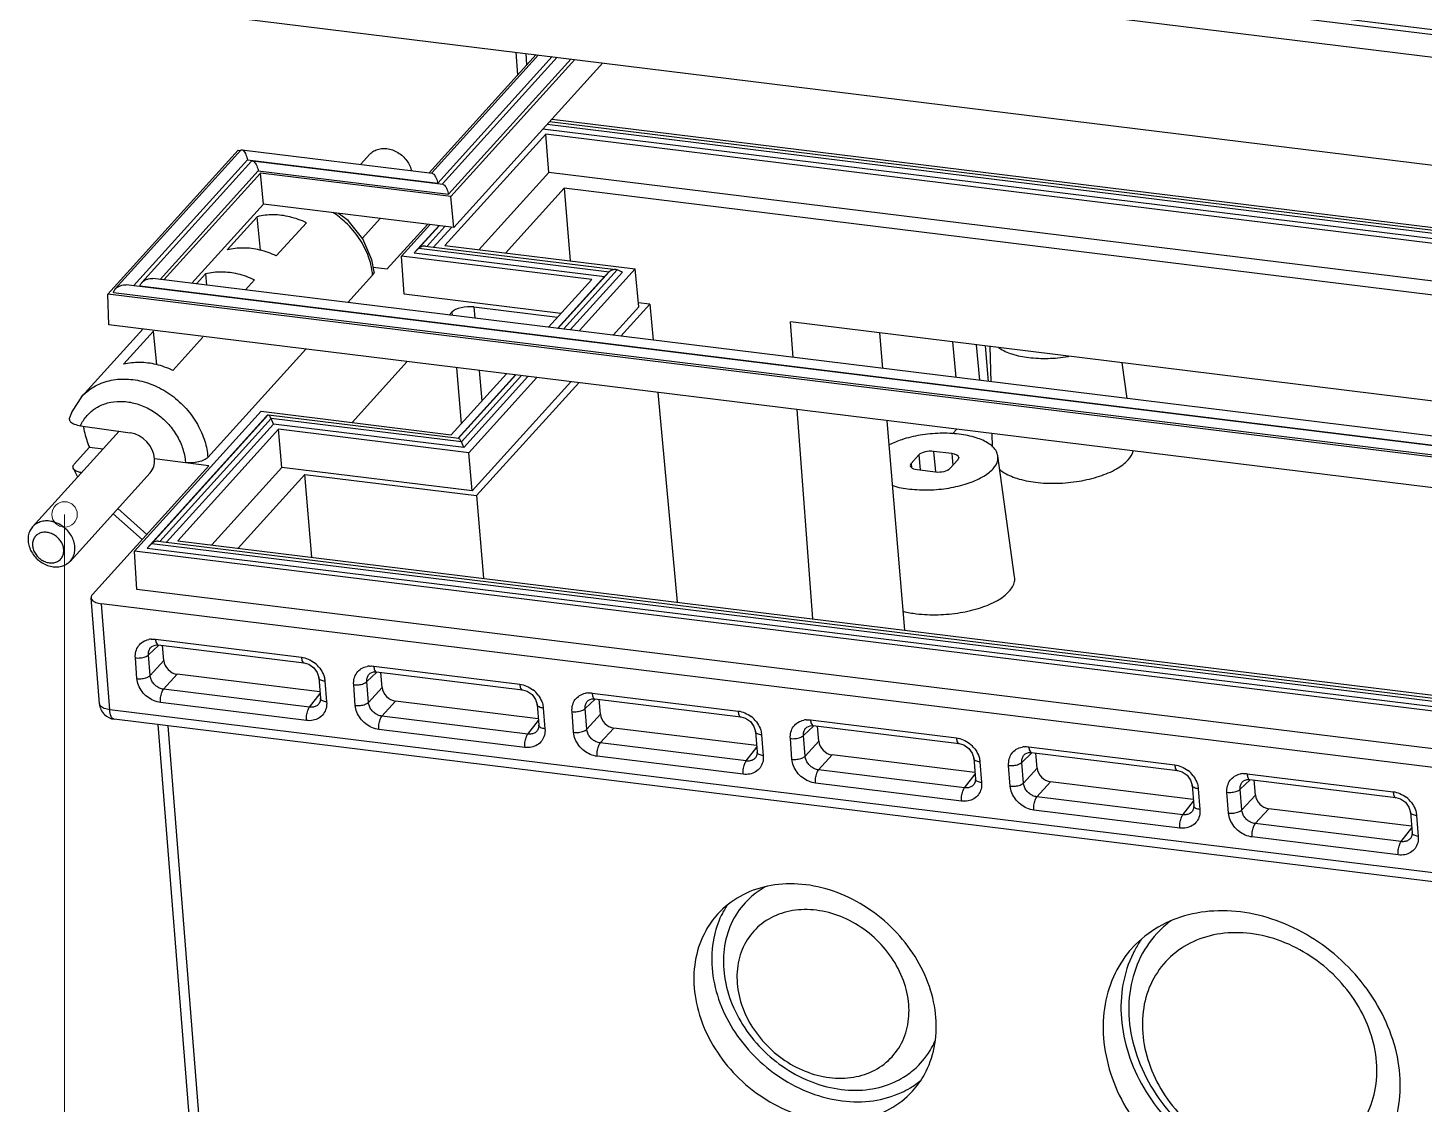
# Model space of a CAD drawing. Header units: millimetres. Extents: x -1995 to -555, y 489 to 1011.
# Drawn here: x -1099.6 to -1017.3, y 571.1 to 634.5 of the extents above; entities that cross this region are included whole.
import ezdxf

# ---------------------------------------------------------------- set-up
doc = ezdxf.new("R2010")
doc.units = ezdxf.units.MM
doc.layers.add('02___PRT_ALL_AXES', color=7, linetype='Continuous')
doc.layers.add('from', color=7, linetype='Continuous', lineweight=13)
doc.styles.add('ROMAND', font='romand.shx', dxfattribs={"width": 0.75, "bigfont": 'gbcbig.shx'})
doc.dimstyles.new('YanXiu', dxfattribs={"dimtxt": 2.5, "dimasz": 2.2, "dimexe": 1, "dimexo": 0, "dimgap": 0.66, "dimtad": 0, "dimzin": 1, "dimdsep": 46, "dimtxsty": 'ROMAND', "dimblk": 'CLOSEDBLANK', "dimcen": 0, "dimclrd": 3, "dimclre": 3, "dimclrt": 7, "dimazin": 0, "dimtfac": 1, "dimtofl": 0, "dimtmove": 0, "dimatfit": 3, "dimldrblk": 'CLOSEDBLANK', "dimfxl": 1, "dimlwd": 5, "dimlwe": 5, "dimarcsym": 0})

# ---------------------------------------------------------------- blocks, each defined once
blk = doc.blocks.new('_ClosedBlank')
at = {"color": 0, "linetype": 'ByBlock', "lineweight": -2}
for p, q in [((-1, 0.167), (0, 0)), ((-1, 0.167), (-1, -0.167)), ((0, 0), (-1, -0.167))]:
    blk.add_line(p, q, dxfattribs=at)

msp = doc.modelspace()

# ---------------------------------------------------------------- linework, layer by layer
at = {"color": 7, "linetype": 'Continuous'}
for p, q in [((-1097.929, 644.097), (-890.834, 618.598)), ((-893.887, 619.245), (-1094.434, 643.938)), ((-1098.249, 642.803), (-891.154, 617.304)), ((-1098.071, 636.424), (-890.525, 610.869)), ((-1070.712, 631.728), (-1070.808, 633.068)), ((-1075.931, 625.962), (-1069.631, 632.923)), ((-1075.773, 625.959), (-1069.486, 632.905)), ((-1075.423, 625.351), (-1068.676, 632.805)), ((-1075.139, 625.307), (-1068.384, 632.769)), ((-1074.788, 624.7), (-1067.574, 632.669)), ((-1067.348, 632.642), (-1074.658, 624.566)), ((-1065.697, 632.438), (-1074.479, 622.737)), ((-1070.172, 632.324), (-1070.22, 632.995)), ((-891.853, 607.184), (-1068.832, 628.975)), ((-1068.692, 629.129), (-891.713, 607.338)), ((-1069.064, 628.24), (-1074.999, 621.683)), ((-892.251, 606.743), (-1069.23, 628.535)), ((-892.475, 606.496), (-1069.064, 628.24)), ((-1068.875, 625.989), (-1069.064, 628.24)), ((-891.999, 607.022), (-1068.978, 628.813)), ((-1094.41, 619.128), (-1087.014, 627.298)), ((-1086.956, 627.32), (-1075.752, 625.94)), ((-1094.842, 618.829), (-1087.177, 627.296)), ((-1093.345, 619.31), (-1086.627, 626.731)), ((-1092.841, 619.509), (-1086.379, 626.646)), ((-1087.177, 627.296), (-1087.014, 627.276)), ((-1086.627, 626.731), (-1075.423, 625.351)), ((-1086.321, 626.668), (-1075.118, 625.289)), ((-1091.775, 619.691), (-1085.992, 626.079)), ((-1085.862, 625.946), (-1091.549, 619.663)), ((-1085.992, 626.079), (-1074.788, 624.7)), ((-1074.658, 624.566), (-1085.862, 625.946)), ((-1085.683, 624.116), (-1085.862, 625.946)), ((-1068.875, 625.989), (-1072.996, 621.436)), ((-894.289, 604.492), (-1068.875, 625.989)), ((-1067.975, 625.065), (-1071.434, 621.244)), ((-894.951, 603.761), (-1067.975, 625.065)), ((-1067.975, 625.065), (-1067.615, 620.774)), ((-1085.683, 624.116), (-1089.898, 619.46)), ((-1074.479, 622.737), (-1085.683, 624.116)), ((-1074.479, 622.737), (-1074.658, 624.566)), ((-1086.05, 623.383), (-1087.819, 621.429)), ((-1085.858, 621.402), (-1086.05, 623.383)), ((-1083.159, 623.027), (-1084.928, 621.073)), ((-1078.4, 620.315), (-1076.034, 622.928)), ((-1077.558, 621.063), (-1075.886, 622.91)), ((-1075.358, 622.845), (-1076.806, 621.245)), ((-1075.33, 622.841), (-1076.526, 621.52)), ((-1075.005, 622.801), (-1076.063, 621.632)), ((-1074.617, 622.754), (-1075.666, 621.594)), ((-1076.144, 621.653), (-1064.941, 620.273)), ((-1074.999, 621.683), (-1063.795, 620.304)), ((-1066.354, 619.683), (-1077.558, 621.063)), ((-1077.408, 618.817), (-1077.558, 621.063)), ((-1076.526, 621.52), (-1076.806, 621.245)), ((-1076.806, 621.245), (-1065.602, 619.866)), ((-1076.526, 621.52), (-1065.322, 620.141)), ((-1089.1, 620.014), (-1089.632, 619.427)), ((-1089.1, 620.014), (-1089.036, 619.353)), ((-1079.254, 619.936), (-1080.709, 618.328)), ((-1079.225, 620.413), (-1078.4, 620.315)), ((-1065.322, 620.141), (-1068.341, 616.805)), ((-1064.86, 620.253), (-1068.017, 616.765)), ((-1064.547, 620.121), (-1067.628, 616.717)), ((-1063.795, 620.304), (-1067.069, 616.687)), ((-1065.322, 620.141), (-1065.602, 619.866)), ((-1064.86, 620.253), (-1064.939, 620.273)), ((-1064.547, 620.121), (-1064.86, 620.253)), ((-1063.589, 618.071), (-1063.795, 620.304)), ((-900.902, 595.615), (-1093.777, 619.363)), ((-901.207, 595.678), (-1092.951, 619.287)), ((-901.537, 596.267), (-1092.208, 619.744)), ((-1086.209, 619.658), (-1086.741, 619.071)), ((-1068.897, 616.874), (-1066.354, 619.683)), ((-1065.602, 619.866), (-1068.37, 616.809)), ((-900.443, 594.892), (-1094.842, 618.829)), ((-1094.791, 617.015), (-1094.842, 618.829)), ((-900.573, 595.026), (-1094.52, 618.907)), ((-1068.168, 617.679), (-1077.408, 618.817)), ((-1062.935, 618.23), (-1063.612, 618.313)), ((-1074.595, 617.753), (-1074.74, 617.593)), ((-1074.595, 617.753), (-1074.58, 617.573)), ((-1073.287, 618.07), (-1068.363, 617.464)), ((-1073.287, 618.07), (-1073.231, 617.407)), ((-1063.589, 618.071), (-1065.097, 616.406)), ((-1064.638, 616.349), (-1062.935, 618.23)), ((-1062.935, 618.23), (-1062.74, 616.116)), ((-1092.784, 616.768), (-1096.397, 612.778)), ((-900.263, 593.063), (-1094.791, 617.015)), ((-1092.15, 616.645), (-1093.919, 614.691)), ((-1091.958, 614.663), (-1092.15, 616.645)), ((-900.032, 598.148), (-1054.645, 617.185)), ((-1054.488, 615.099), (-1054.645, 617.185)), ((-1089.259, 616.289), (-1091.028, 614.335)), ((-1049.206, 614.449), (-1049.38, 616.537)), ((-1044.9, 613.919), (-1045.084, 616.008)), ((-1043.706, 615.838), (-1043.522, 613.749)), ((-1083.191, 615.587), (-1088.961, 609.213)), ((-1043.188, 615.774), (-1043.004, 613.685)), ((-1042.842, 613.665), (-1042.885, 615.737)), ((-1077.221, 614.852), (-1080.468, 611.266)), ((-1074.321, 614.495), (-1074.043, 611.189)), ((-1072.973, 614.329), (-1072.822, 612.538)), ((-1034.822, 612.678), (-1035.113, 614.78)), ((-1074.625, 610.546), (-1071.379, 614.132)), ((-1070.851, 614.067), (-1074.218, 610.348)), ((-1070.823, 614.064), (-1074.218, 610.314)), ((-1070.498, 614.024), (-1074.031, 610.122)), ((-1070.11, 613.976), (-1073.894, 609.796)), ((-1069.582, 613.911), (-1073.59, 609.483)), ((-1067.579, 613.664), (-1073.401, 607.232)), ((-1073.137, 606.961), (-1067.12, 613.608)), ((-1062.456, 613.034), (-1061.315, 600.685)), ((-1093.288, 603.686), (-1085.829, 611.926)), ((-1085.421, 611.693), (-1092.256, 604.143)), ((-1085.829, 611.926), (-1074.625, 610.546)), ((-1085.421, 611.693), (-1085.525, 611.614)), ((-1085.394, 611.7), (-1085.421, 611.693)), ((-1074.188, 610.321), (-1085.392, 611.7)), ((-1053.33, 599.701), (-1054.257, 612.024)), ((-1096.455, 611.078), (-1093.543, 610.656)), ((-1085.525, 611.614), (-1092.536, 603.868)), ((-1085.234, 611.501), (-1091.794, 604.255)), ((-1085.098, 611.175), (-1091.397, 604.217)), ((-1084.794, 610.863), (-1090.73, 604.306)), ((-1074.031, 610.122), (-1085.234, 611.501)), ((-1085.098, 611.175), (-1085.234, 611.501)), ((-1073.894, 609.796), (-1085.098, 611.175)), ((-1073.59, 609.483), (-1084.794, 610.863)), ((-1084.605, 608.612), (-1084.794, 610.863)), ((-1047.919, 599.035), (-1048.949, 611.371)), ((-1045.108, 610.593), (-1044.86, 610.867)), ((-1073.894, 609.796), (-1074.031, 610.122)), ((-1042.761, 609.811), (-1042.778, 610.611)), ((-1095.934, 609.804), (-1096.83, 608.814)), ((-1095.934, 609.804), (-1095.12, 609.717)), ((-1073.401, 607.232), (-1073.59, 609.483)), ((-1047.088, 609.355), (-1047.544, 608.852)), ((-1047.088, 609.355), (-1047.014, 608.469)), ((-1045.144, 609.434), (-1046.219, 609.566)), ((-1046.219, 609.566), (-1046.118, 608.358)), ((-1045.144, 609.434), (-1045.097, 608.736)), ((-1041.449, 602.173), (-1042.434, 609.301)), ((-1095.757, 601.141), (-1088.896, 608.72)), ((-1088.896, 608.72), (-1092.098, 609.129)), ((-1084.605, 608.612), (-1088.726, 604.06)), ((-1073.401, 607.232), (-1084.605, 608.612)), ((-1047.544, 608.852), (-1047.522, 608.612)), ((-1047.193, 608.491), (-1046.117, 608.358)), ((-1045.248, 608.569), (-1044.792, 609.073)), ((-1044.74, 609.198), (-1044.792, 609.073)), ((-1083.239, 608.205), (-1087.165, 603.867)), ((-1083.239, 608.205), (-1073.137, 606.961)), ((-1082.829, 603.334), (-1083.239, 608.205)), ((-1073.137, 606.961), (-1072.728, 602.09)), ((-1092.554, 604.679), (-1094.259, 606.198)), ((-1092.833, 604.371), (-1094.538, 605.89)), ((-1090.73, 604.306), (-900.41, 580.872)), ((-899.375, 579.81), (-1093.288, 603.686)), ((-1093.139, 601.44), (-1093.288, 603.686)), ((-1092.256, 604.143), (-1092.536, 603.868)), ((-1092.536, 603.868), (-899.679, 580.122)), ((-1092.256, 604.143), (-899.815, 580.448)), ((-1091.875, 604.276), (-899.972, 580.647)), ((-899.186, 577.559), (-1093.139, 601.44)), ((-1095.34, 594.703), (-1095.836, 600.949)), ((-887.684, 575.043), (-1095.228, 600.598)), ((-1094.733, 594.352), (-1095.228, 600.598)), ((-1092.452, 597.589), (-1091.86, 598.14)), ((-1092.285, 598.061), (-1092.283, 598.064)), ((-1092.043, 598.502), (-1083.447, 597.444)), ((-1091.883, 598.165), (-1083.287, 597.106)), ((-1091.551, 597.249), (-1091.621, 598.133)), ((-1093.132, 596.189), (-1093.229, 597.407)), ((-1092.356, 596.37), (-1092.452, 597.589)), ((-1092.356, 596.37), (-1091.551, 597.249)), ((-1083.287, 597.106), (-1083.287, 597.106)), ((-1079.186, 596.919), (-1070.59, 595.861)), ((-1091.565, 595.563), (-1090.76, 596.442)), ((-1082.361, 595.408), (-1090.76, 596.442)), ((-1082.427, 596.243), (-1082.331, 595.024)), ((-1079.596, 596.006), (-1079.003, 596.557)), ((-1079.429, 596.478), (-1079.426, 596.48)), ((-1079.026, 596.582), (-1070.43, 595.523)), ((-1078.694, 595.666), (-1078.764, 596.55)), ((-1082.969, 594.505), (-1091.565, 595.563)), ((-1082.969, 594.505), (-1082.353, 595.312)), ((-1082.063, 596.032), (-1081.966, 594.814)), ((-1080.275, 594.606), (-1080.372, 595.824)), ((-1079.499, 594.787), (-1079.596, 596.006)), ((-1079.499, 594.787), (-1078.694, 595.666)), ((-1070.43, 595.523), (-1070.43, 595.523)), ((-1066.33, 595.336), (-1057.733, 594.278)), ((-1083.152, 593.719), (-1091.748, 594.777)), ((-1082.407, 594.715), (-1082.409, 594.712)), ((-1078.708, 593.98), (-1077.903, 594.859)), ((-1069.504, 593.825), (-1077.903, 594.859)), ((-1069.57, 594.66), (-1069.474, 593.441)), ((-1069.206, 594.449), (-1069.109, 593.231)), ((-1066.739, 594.422), (-1066.147, 594.974)), ((-1066.642, 593.204), (-1066.739, 594.422)), ((-1066.572, 594.895), (-1066.569, 594.897)), ((-1066.169, 594.999), (-1057.573, 593.94)), ((-1065.838, 594.083), (-1065.908, 594.966)), ((-887.188, 568.797), (-1094.733, 594.352)), ((-1094.48, 593.791), (-1094.482, 593.791)), ((-886.909, 568.233), (-1094.48, 593.791)), ((-1070.112, 592.922), (-1078.708, 593.98)), ((-1070.112, 592.922), (-1069.497, 593.729)), ((-1067.418, 593.023), (-1067.515, 594.241)), ((-1066.642, 593.204), (-1065.838, 594.083)), ((-1057.573, 593.94), (-1057.573, 593.94)), ((-1053.473, 593.753), (-1044.877, 592.695)), ((-1091.911, 593.475), (-1090.009, 569.499)), ((-1091.325, 593.403), (-1089.401, 569.147)), ((-1070.295, 592.136), (-1078.891, 593.194)), ((-1069.55, 593.132), (-1069.553, 593.129)), ((-1065.851, 592.397), (-1065.047, 593.276)), ((-1056.647, 592.242), (-1065.047, 593.276)), ((-1056.714, 593.077), (-1056.617, 591.858)), ((-1056.349, 592.866), (-1056.253, 591.648)), ((-1053.882, 592.839), (-1053.29, 593.391)), ((-1053.786, 591.621), (-1053.882, 592.839)), ((-1053.715, 593.312), (-1053.713, 593.314)), ((-1053.313, 593.416), (-1044.716, 592.357)), ((-1052.981, 592.5), (-1053.051, 593.383)), ((-1057.255, 591.339), (-1065.851, 592.397)), ((-1057.255, 591.339), (-1056.64, 592.146)), ((-1054.562, 591.44), (-1054.658, 592.658)), ((-1053.786, 591.621), (-1052.981, 592.5)), ((-1044.717, 592.357), (-1044.716, 592.357)), ((-1040.616, 592.17), (-1032.02, 591.112)), ((-1057.438, 590.553), (-1066.034, 591.611)), ((-1056.694, 591.549), (-1056.696, 591.546)), ((-1052.995, 590.814), (-1052.19, 591.693)), ((-1043.791, 590.659), (-1052.19, 591.693)), ((-1043.857, 591.494), (-1043.76, 590.275)), ((-1043.492, 591.283), (-1043.396, 590.065)), ((-1041.025, 591.256), (-1040.433, 591.808)), ((-1040.929, 590.038), (-1041.025, 591.256)), ((-1040.858, 591.729), (-1040.856, 591.731)), ((-1040.456, 591.833), (-1031.86, 590.774)), ((-1040.124, 590.916), (-1040.194, 591.8)), ((-1044.399, 589.756), (-1052.995, 590.814)), ((-1044.399, 589.756), (-1043.783, 590.563)), ((-1041.705, 589.856), (-1041.802, 591.075)), ((-1040.929, 590.038), (-1040.124, 590.916)), ((-1031.86, 590.774), (-1031.86, 590.774)), ((-1027.759, 590.587), (-1019.163, 589.529)), ((-1044.581, 588.97), (-1053.177, 590.028)), ((-1043.837, 589.966), (-1043.839, 589.963)), ((-1040.138, 589.231), (-1039.333, 590.11)), ((-1030.934, 589.076), (-1039.333, 590.11)), ((-1031, 589.911), (-1030.904, 588.692)), ((-1030.636, 589.7), (-1030.539, 588.482)), ((-1028.848, 588.273), (-1028.945, 589.492)), ((-1028.169, 589.673), (-1027.576, 590.225)), ((-1028.072, 588.455), (-1028.169, 589.673)), ((-1028.002, 590.146), (-1027.999, 590.148)), ((-1027.599, 590.25), (-1019.003, 589.191)), ((-1027.267, 589.333), (-1027.337, 590.217)), ((-1031.542, 588.173), (-1040.138, 589.231)), ((-1031.542, 588.173), (-1030.926, 588.98)), ((-1028.072, 588.455), (-1027.267, 589.333)), ((-1019.003, 589.191), (-1019.003, 589.191)), ((-1031.725, 587.387), (-1040.321, 588.445)), ((-1030.98, 588.383), (-1030.982, 588.38)), ((-1027.281, 587.648), (-1026.476, 588.527)), ((-1018.077, 587.493), (-1026.476, 588.527)), ((-1018.143, 588.328), (-1018.047, 587.109)), ((-1017.779, 588.117), (-1017.682, 586.899)), ((-1018.685, 586.59), (-1027.281, 587.648)), ((-1018.685, 586.59), (-1018.07, 587.397)), ((-1018.868, 585.804), (-1027.464, 586.862)), ((-1018.123, 586.8), (-1018.126, 586.797))]:
    msp.add_line(p, q, dxfattribs=at)
for points in [[(-1079.175, 620.129), (-1079.302, 620.851), (-1079.83, 622.084), (-1080.703, 623.164), (-1081.268, 623.573)], [(-1096.397, 612.777), (-1096.952, 611.937), (-1097.109, 611.537)], [(-1096.888, 608.569), (-1096.649, 608.109), (-1096.616, 608.065)], [(-1092.285, 598.061), (-1092.261, 598.083), (-1092.062, 598.164), (-1091.883, 598.165)], [(-1083.287, 597.106), (-1083.019, 597.027), (-1082.725, 596.824), (-1082.515, 596.54), (-1082.427, 596.243)], [(-1079.428, 596.478), (-1079.404, 596.5), (-1079.205, 596.58), (-1079.026, 596.582)], [(-1070.43, 595.523), (-1070.162, 595.444), (-1069.868, 595.241), (-1069.658, 594.957), (-1069.57, 594.66)], [(-1082.331, 595.025), (-1082.34, 594.866), (-1082.409, 594.712)], [(-1066.572, 594.895), (-1066.547, 594.917), (-1066.348, 594.997), (-1066.169, 594.999)], [(-1057.573, 593.94), (-1057.305, 593.861), (-1057.012, 593.658), (-1056.801, 593.374), (-1056.714, 593.077)], [(-1069.474, 593.442), (-1069.483, 593.283), (-1069.552, 593.129)], [(-1053.715, 593.312), (-1053.69, 593.333), (-1053.491, 593.414), (-1053.312, 593.416)], [(-1044.717, 592.357), (-1044.449, 592.278), (-1044.155, 592.075), (-1043.944, 591.791), (-1043.857, 591.494)], [(-1056.617, 591.859), (-1056.626, 591.7), (-1056.696, 591.546)], [(-1040.858, 591.729), (-1040.834, 591.75), (-1040.635, 591.831), (-1040.456, 591.833)], [(-1031.86, 590.774), (-1031.592, 590.695), (-1031.298, 590.492), (-1031.088, 590.208), (-1031, 589.911)], [(-1043.76, 590.276), (-1043.77, 590.117), (-1043.839, 589.963)], [(-1028.001, 590.146), (-1027.977, 590.167), (-1027.778, 590.248), (-1027.599, 590.249)], [(-1030.904, 588.693), (-1030.913, 588.534), (-1030.982, 588.38)], [(-1019.003, 589.191), (-1018.735, 589.112), (-1018.441, 588.909), (-1018.231, 588.625), (-1018.143, 588.328)], [(-1018.047, 587.11), (-1018.056, 586.951), (-1018.125, 586.797)]]:
    msp.add_lwpolyline(points, dxfattribs=at)
for centre, radius, start, end in [((-1076.177, 621.136), 0.52, 103.62966, 118.10041), ((-1064.973, 619.757), 0.52, 103.62966, 118.10041), ((-1092.101, 611.589), 4.22, 187.37791, 191.2789), ((-1091.907, 603.759), 0.52, 103.62966, 118.10041), ((-1092.21, 597.352), 1.16, 94.433, 101.16821), ((-1083.73, 595.768), 1.709, 37.12443, 51.83117), ((-1079.354, 595.769), 1.16, 94.433, 101.16821), ((-1070.873, 594.185), 1.709, 37.12443, 51.83117), ((-1066.497, 594.186), 1.16, 94.433, 101.16821), ((-1094.344, 594.782), 1, 184.53099, 224.96679), ((-1094.344, 594.78), 0.998, 224.92418, 262.1655), ((-1058.016, 592.602), 1.709, 37.12443, 51.83117), ((-1053.64, 592.603), 1.16, 94.433, 101.16821), ((-1045.16, 591.019), 1.709, 37.12443, 51.83117), ((-1040.783, 591.02), 1.16, 94.433, 101.16821), ((-1032.303, 589.436), 1.709, 37.12443, 51.83117), ((-1027.927, 589.437), 1.16, 94.433, 101.16821), ((-1019.446, 587.853), 1.709, 37.12443, 51.83117), ((-1053.985, 579.949), 5.264, 151.04787, 154.29343), ((-1054.028, 579.972), 5.215, 146.92834, 151.03912), ((-1028.686, 577.161), 6.453, 145.43178, 151.84098), ((-1028.668, 577.151), 6.473, 151.83691, 153.79384), ((-1050.319, 576.644), 5.303, 300.96228, 309.33475)]:
    msp.add_arc(centre, radius, start, end, dxfattribs=at)
for centre, major_axis, ratio, start_param, end_param in [((-1073.676, 617.64), (0.997, 0.079), 0.439047, 1.135047, 2.705768), ((-1093.471, 609.305), (-1.08, 1.042), 0.818572, -2.403106, -0.849763), ((-1046.478, 609.28), (0.662, 0.053), 0.439047, 1.135047, 2.705768), ((-1045.403, 609.148), (0.662, 0.053), 0.438996, -0.00637, 1.134899), ((-1093.471, 609.305), (1.101, -1.019), 0.811145, 6.291365, 7.004815), ((-1046.934, 608.777), (0.662, 0.053), 0.438996, 2.705771, 4.276492), ((-1045.858, 608.644), (0.662, 0.053), 0.439047, -2.006545, -0.435825), ((-1090.816, 597.159), (0.593, -0.537), 0.815471, -2.428879, -0.859301), ((-1077.959, 595.576), (0.593, -0.537), 0.815471, -2.428879, -0.859301), ((-1065.103, 593.993), (0.593, -0.537), 0.815471, -2.428879, -0.859301), ((-1052.246, 592.41), (0.593, -0.537), 0.815471, -2.428879, -0.859301), ((-1039.389, 590.827), (0.593, -0.537), 0.815471, -2.428879, -0.859301), ((-1026.532, 589.244), (0.593, -0.537), 0.815471, -2.428879, -0.859301)]:
    msp.add_ellipse(centre, major_axis=major_axis, ratio=ratio, start_param=start_param, end_param=end_param, dxfattribs=at)
for points, start_tangent, end_tangent in [([(-1089.934, 655.025), (-1042.525, 651.333), (-994.983, 646.241), (-947.352, 639.752), (-899.672, 631.872)], (0.998011, -0.063034), (0.984222, -0.176935)), ([(-1094.261, 650.5), (-1044.388, 646.663), (-994.369, 641.272), (-944.252, 634.333), (-894.086, 625.853)], (0.998118, -0.061329), (0.983431, -0.181281)), ([(-1087.012, 627.301), (-1086.993, 627.315)], (0.658445, 0.752629), (0.910708, 0.413051)), ([(-1086.993, 627.315), (-1086.959, 627.319)], (0.910708, 0.413051), (0.993226, -0.116198)), ([(-1086.959, 627.319), (-1086.933, 627.313)], (0.993226, -0.116198), (0.933951, -0.357401)), ([(-1086.933, 627.313), (-1086.862, 627.26)], (0.933951, -0.357401), (0.720519, -0.693436)), ([(-1079.423, 627.058), (-1079.413, 627.069), (-1079.181, 627.253), (-1078.899, 627.367), (-1078.583, 627.405), (-1078.251, 627.364), (-1077.922, 627.247), (-1077.616, 627.06), (-1077.35, 626.815), (-1077.141, 626.525), (-1076.999, 626.208), (-1076.967, 626.093)], (0.670925, 0.741526), (0.230045, -0.97318)), ([(-1086.862, 627.26), (-1086.787, 627.163)], (0.720519, -0.693436), (0.530041, -0.847972)), ([(-1086.787, 627.163), (-1086.717, 627.033), (-1086.659, 626.875)], (0.530041, -0.847972), (0.283226, -0.959053)), ([(-1086.659, 626.875), (-1086.627, 626.731)], (0.283226, -0.959053), (0.144304, -0.989533)), ([(-1086.377, 626.649), (-1086.358, 626.663), (-1086.324, 626.668)], (0.658445, 0.752629), (0.993226, -0.116198)), ([(-1086.324, 626.668), (-1086.298, 626.661)], (0.993226, -0.116198), (0.933951, -0.357401)), ([(-1086.298, 626.661), (-1086.227, 626.608)], (0.933951, -0.357401), (0.720519, -0.693436)), ([(-1086.227, 626.608), (-1086.152, 626.511)], (0.720519, -0.693436), (0.530041, -0.847972)), ([(-1086.152, 626.511), (-1086.082, 626.381), (-1086.024, 626.223)], (0.530041, -0.847972), (0.283226, -0.959053)), ([(-1086.024, 626.223), (-1085.992, 626.079)], (0.283226, -0.959053), (0.144304, -0.989533)), ([(-1075.755, 625.94), (-1075.729, 625.933)], (0.993226, -0.116198), (0.933951, -0.357401)), ([(-1075.729, 625.933), (-1075.658, 625.88)], (0.933951, -0.357401), (0.720519, -0.693436)), ([(-1075.658, 625.88), (-1075.583, 625.784)], (0.720519, -0.693436), (0.530041, -0.847972)), ([(-1075.583, 625.784), (-1075.513, 625.653), (-1075.455, 625.495), (-1075.423, 625.351)], (0.530041, -0.847972), (0.144304, -0.989533)), ([(-1075.12, 625.288), (-1075.095, 625.282)], (0.993226, -0.116198), (0.933951, -0.357401)), ([(-1075.095, 625.282), (-1075.023, 625.229)], (0.933951, -0.357401), (0.720519, -0.693436)), ([(-1075.023, 625.229), (-1074.948, 625.132)], (0.720519, -0.693436), (0.530041, -0.847972)), ([(-1074.948, 625.132), (-1074.878, 625.001), (-1074.821, 624.843), (-1074.788, 624.7)], (0.530041, -0.847972), (0.144304, -0.989533)), ([(-1083.159, 623.027), (-1084.132, 623.371), (-1085.114, 623.492), (-1086.05, 623.383)], (-0.903785, 0.427986), (-0.970568, -0.240827)), ([(-1079.361, 620.576), (-1079.493, 621.016), (-1080.041, 622.097), (-1080.849, 623.046), (-1081.602, 623.637)], (-0.239703, 0.970846), (-0.837242, 0.546833)), ([(-1076.422, 621.595), (-1076.526, 621.52)], (-0.881967, -0.471312), (-0.713988, -0.700158)), ([(-1076.143, 621.653), (-1076.175, 621.655), (-1076.3, 621.642)], (-0.992848, 0.119385), (-0.971846, -0.235616)), ([(-1084.928, 621.073), (-1085.9, 621.417), (-1086.883, 621.538), (-1087.819, 621.429)], (-0.903785, 0.427986), (-0.970568, -0.240827)), ([(-1086.209, 619.658), (-1087.182, 620.001), (-1088.164, 620.122), (-1089.1, 620.014)], (-0.903785, 0.427986), (-0.970568, -0.240827)), ([(-1079.254, 619.936), (-1079.361, 620.576)], (-0.085545, 0.996334), (-0.239703, 0.970846)), ([(-1079.176, 620.129), (-1079.175, 620.109), (-1079.254, 619.936)], (0.11281, -0.993617), (-0.671115, -0.741353)), ([(-1065.218, 620.216), (-1065.322, 620.141)], (-0.881967, -0.471312), (-0.713988, -0.700158)), ([(-1064.939, 620.273), (-1064.971, 620.276), (-1065.096, 620.262)], (-0.992848, 0.119385), (-0.971846, -0.235616)), ([(-1094.52, 618.906), (-1094.474, 619.041), (-1094.412, 619.126)], (0.100835, 0.994903), (0.67282, 0.739806)), ([(-1094.412, 619.126), (-1094.359, 619.177), (-1094.205, 619.28), (-1094.026, 619.346)], (0.67282, 0.739806), (0.969304, 0.245867)), ([(-1094.026, 619.346), (-1093.844, 619.368), (-1093.775, 619.363)], (0.969304, 0.245867), (0.992892, -0.119022)), ([(-1092.951, 619.287), (-1092.905, 619.421), (-1092.842, 619.507)], (0.100835, 0.994903), (0.67282, 0.739806)), ([(-1092.842, 619.507), (-1092.79, 619.558), (-1092.635, 619.661), (-1092.457, 619.726)], (0.67282, 0.739806), (0.969304, 0.245867)), ([(-1092.457, 619.726), (-1092.275, 619.748), (-1092.206, 619.744)], (0.969304, 0.245867), (0.992892, -0.119022)), ([(-1042.397, 615.67), (-1042.365, 615.649), (-1041.612, 615.301), (-1040.62, 615.091), (-1039.484, 615.039), (-1038.317, 615.15), (-1038.249, 615.162)], (0.823883, -0.56676), (0.985095, 0.172011)), ([(-1091.028, 614.335), (-1092, 614.678), (-1092.983, 614.799), (-1093.919, 614.691)], (-0.903785, 0.427986), (-0.970568, -0.240827)), ([(-1096.393, 612.782), (-1095.969, 613.169), (-1095.128, 613.619), (-1094.154, 613.817), (-1093.11, 613.749), (-1092.065, 613.421), (-1091.085, 612.853), (-1090.234, 612.081), (-1089.569, 611.157), (-1089.14, 610.163), (-1088.961, 609.213)], (0.671308, 0.741178), (0.072802, -0.997346)), ([(-1095.735, 611.987), (-1095.527, 612.13), (-1094.859, 612.413), (-1094.108, 612.509), (-1093.318, 612.41), (-1092.539, 612.124), (-1091.816, 611.667), (-1091.194, 611.067), (-1090.712, 610.362), (-1090.403, 609.611), (-1090.276, 608.897)], (0.794283, 0.607547), (0.066093, -0.997813)), ([(-1096.455, 611.078), (-1096.07, 611.675), (-1095.735, 611.987)], (0.412853, 0.910797), (0.794283, 0.607547)), ([(-1085.333, 611.663), (-1085.382, 611.698), (-1085.394, 611.7)], (-0.697668, 0.716422), (-0.996217, 0.086904)), ([(-1097.109, 611.537), (-1097.12, 611.474), (-1097.042, 611.308), (-1096.812, 611.168), (-1096.455, 611.078)], (-0.318221, -0.948016), (0.989687, -0.14325)), ([(-1085.234, 611.501), (-1085.282, 611.595), (-1085.333, 611.663)], (-0.384886, 0.922964), (-0.697668, 0.716422)), ([(-1096.239, 610.763), (-1095.934, 609.804)], (0.195345, -0.980735), (0.403724, -0.914881)), ([(-1074.129, 610.283), (-1074.178, 610.318), (-1074.189, 610.32)], (-0.697668, 0.716422), (-0.994991, 0.099963)), ([(-1074.031, 610.122), (-1074.078, 610.215), (-1074.129, 610.283)], (-0.384886, 0.922964), (-0.697668, 0.716422)), ([(-1042.439, 609.3), (-1042.524, 609.567), (-1042.963, 610.018), (-1043.715, 610.365), (-1044.708, 610.575), (-1045.844, 610.627), (-1047.011, 610.516), (-1048.096, 610.253), (-1048.836, 609.949)], (-0.141463, 0.989944), (-0.889289, -0.457346)), ([(-1088.961, 609.213), (-1089.179, 609.057), (-1089.507, 608.941), (-1089.894, 608.885), (-1090.276, 608.897)], (-0.671112, -0.741356), (-0.991947, 0.126652)), ([(-1042.724, 608.538), (-1042.442, 609.057), (-1042.439, 609.3)], (0.671114, 0.741355), (-0.141463, 0.989944)), ([(-1034.762, 609.068), (-1034.461, 609.584)], (0.671114, 0.741355), (0.246915, 0.969037)), ([(-1096.886, 608.57), (-1096.905, 608.647), (-1096.83, 608.814)], (-0.423548, 0.905874), (0.671114, 0.741355)), ([(-1096.394, 608.303), (-1096.596, 608.356), (-1096.826, 608.486), (-1096.886, 608.57)], (-0.981029, 0.193859), (-0.423548, 0.905874)), ([(-1048.631, 607.563), (-1048.621, 607.559), (-1047.628, 607.349), (-1046.493, 607.297), (-1045.325, 607.408), (-1044.24, 607.671), (-1043.344, 608.06), (-1042.724, 608.538)], (0.952074, -0.305869), (0.671114, 0.741355)), ([(-1042.355, 608.515), (-1042.155, 608.365), (-1041.318, 607.979), (-1040.215, 607.746), (-1038.952, 607.688), (-1037.654, 607.811), (-1036.448, 608.104), (-1035.451, 608.536), (-1034.762, 609.068)], (0.759237, -0.650814), (0.671114, 0.741355)), ([(-1099.28, 605.122), (-1099.438, 604.89), (-1099.531, 604.601), (-1099.546, 604.285)], (-0.670925, -0.741526), (0.079072, -0.996869)), ([(-1096.791, 603.945), (-1096.856, 604.272), (-1096.998, 604.589), (-1097.208, 604.879), (-1097.474, 605.124), (-1097.78, 605.311), (-1098.108, 605.428), (-1098.44, 605.469), (-1098.757, 605.431), (-1099.039, 605.317), (-1099.27, 605.133), (-1099.28, 605.122)], (-0.079072, 0.996869), (-0.670925, -0.741526)), ([(-1099.546, 604.285), (-1099.48, 603.958), (-1099.339, 603.641), (-1099.129, 603.351), (-1098.863, 603.106), (-1098.557, 602.919), (-1098.229, 602.802), (-1097.897, 602.761), (-1097.58, 602.799), (-1097.298, 602.913), (-1097.067, 603.097), (-1097.056, 603.108)], (0.079072, -0.996869), (0.670925, 0.741526)), ([(-1097.445, 603.787), (-1097.502, 604.044), (-1097.629, 604.289), (-1097.815, 604.503), (-1098.046, 604.668), (-1098.303, 604.77), (-1098.564, 604.803), (-1098.809, 604.762), (-1099.018, 604.651), (-1099.174, 604.479), (-1099.264, 604.261), (-1099.281, 604.013)], (-0.079072, 0.996869), (0.079072, -0.996869)), ([(-1091.874, 604.276), (-1091.905, 604.278), (-1092.03, 604.265)], (-0.992848, 0.119385), (-0.971846, -0.235616)), ([(-1099.281, 604.013), (-1099.224, 603.756), (-1099.097, 603.511), (-1098.911, 603.297), (-1098.68, 603.132), (-1098.423, 603.03), (-1098.162, 602.997), (-1097.917, 603.038), (-1097.708, 603.149), (-1097.552, 603.321), (-1097.462, 603.539), (-1097.445, 603.787)], (0.079072, -0.996869), (-0.079072, 0.996869)), ([(-1097.056, 603.108), (-1096.899, 603.341), (-1096.805, 603.629), (-1096.791, 603.945)], (0.670925, 0.741526), (-0.079072, 0.996869)), ([(-1092.152, 604.218), (-1092.256, 604.143)], (-0.881967, -0.471312), (-0.713988, -0.700158)), ([(-1041.771, 601.325), (-1041.457, 601.903), (-1041.454, 602.172)], (0.671114, 0.741355), (-0.141463, 0.989944)), ([(-1095.757, 601.141), (-1095.836, 600.968), (-1095.835, 600.949)], (-0.671114, -0.741355), (0.103068, -0.994674)), ([(-1048.019, 600.15), (-1047.223, 600.004), (-1045.961, 599.946), (-1044.663, 600.069), (-1043.456, 600.361), (-1042.46, 600.794), (-1041.771, 601.325)], (0.9696, -0.244695), (0.671114, 0.741355)), ([(-1095.835, 600.949), (-1095.764, 600.804), (-1095.55, 600.674), (-1095.228, 600.598)], (0.103068, -0.994674), (0.992505, -0.122207)), ([(-1093.229, 597.407), (-1093.196, 597.787), (-1093.042, 598.113), (-1092.78, 598.356), (-1092.435, 598.49)], (-0.079107, 0.996866), (0.98091, 0.194463)), ([(-1092.452, 597.589), (-1092.436, 597.804), (-1092.349, 597.989), (-1092.285, 598.061)], (-0.092405, 0.995721), (0.727881, 0.685703)), ([(-1092.3, 598.508), (-1092.043, 598.502)], (0.996949, 0.078054), (0.99253, -0.121998)), ([(-1092.043, 598.502), (-1091.992, 598.272), (-1091.895, 598.167), (-1091.883, 598.166)], (0.079072, -0.996869), (0.999039, -0.043838)), ([(-1093.229, 597.407), (-1092.929, 597.407), (-1092.646, 597.473), (-1092.452, 597.589)], (0.992505, -0.122207), (0.703146, 0.711045)), ([(-1083.447, 597.444), (-1083.396, 597.214), (-1083.298, 597.109), (-1083.287, 597.107)], (0.079072, -0.996869), (0.998965, -0.045477)), ([(-1083.447, 597.444), (-1083.045, 597.334)], (0.992506, -0.122195), (0.919093, -0.394042)), ([(-1083.045, 597.334), (-1082.673, 597.112)], (0.919093, -0.394042), (0.786019, -0.618203)), ([(-1080.372, 595.824), (-1080.34, 596.204), (-1080.185, 596.53), (-1079.923, 596.773), (-1079.578, 596.907)], (-0.079107, 0.996866), (0.98091, 0.194463)), ([(-1079.443, 596.925), (-1079.186, 596.919)], (0.996949, 0.078054), (0.99253, -0.121998)), ([(-1079.186, 596.919), (-1079.136, 596.689), (-1079.038, 596.584), (-1079.026, 596.583)], (0.079072, -0.996869), (0.999039, -0.043838)), ([(-1093.132, 596.189), (-1092.832, 596.189), (-1092.549, 596.255), (-1092.356, 596.37)], (0.992505, -0.122207), (0.703146, 0.711045)), ([(-1091.748, 594.777), (-1092.15, 594.888), (-1092.521, 595.109), (-1092.828, 595.421), (-1093.039, 595.794), (-1093.132, 596.189)], (-0.992509, 0.122173), (-0.079449, 0.996839)), ([(-1091.565, 595.563), (-1091.797, 595.624), (-1092.011, 595.75), (-1092.186, 595.928), (-1092.305, 596.142), (-1092.356, 596.37)], (-0.994137, 0.108132), (-0.06612, 0.997812)), ([(-1082.063, 596.032), (-1082.303, 596.099), (-1082.421, 596.214), (-1082.425, 596.243)], (-0.992505, 0.122207), (-0.018715, 0.999825)), ([(-1082.367, 596.8), (-1082.156, 596.427), (-1082.118, 596.317)], (0.603031, -0.797717), (0.292294, -0.956329)), ([(-1082.118, 596.317), (-1082.063, 596.032)], (0.292294, -0.956329), (0.079306, -0.99685)), ([(-1079.596, 596.006), (-1079.58, 596.221), (-1079.492, 596.406), (-1079.428, 596.478)], (-0.092405, 0.995721), (0.727881, 0.685703)), ([(-1091.748, 594.777), (-1091.739, 595.074), (-1091.672, 595.36), (-1091.565, 595.563)], (-0.079072, 0.996869), (0.642523, 0.766267)), ([(-1080.372, 595.824), (-1080.072, 595.824), (-1079.789, 595.89), (-1079.596, 596.005)], (0.992505, -0.122207), (0.703146, 0.711045)), ([(-1070.59, 595.861), (-1070.539, 595.631), (-1070.442, 595.526), (-1070.43, 595.524)], (0.079072, -0.996869), (0.998965, -0.045477)), ([(-1070.59, 595.861), (-1070.188, 595.75)], (0.992506, -0.122195), (0.919093, -0.394042)), ([(-1070.188, 595.75), (-1069.817, 595.529)], (0.919093, -0.394042), (0.786019, -0.618203)), ([(-1067.515, 594.241), (-1067.483, 594.621), (-1067.329, 594.947), (-1067.067, 595.19), (-1066.721, 595.324)], (-0.079107, 0.996866), (0.98091, 0.194463)), ([(-1066.586, 595.342), (-1066.33, 595.336)], (0.996949, 0.078054), (0.99253, -0.121998)), ([(-1066.33, 595.336), (-1066.279, 595.106), (-1066.181, 595.001), (-1066.169, 595)], (0.079072, -0.996869), (0.999039, -0.043838)), ([(-1094.733, 594.352), (-1095.055, 594.428), (-1095.268, 594.558), (-1095.34, 594.703)], (-0.992505, 0.122207), (-0.104928, 0.99448)), ([(-1083.152, 593.719), (-1083.142, 594.015), (-1083.076, 594.302), (-1082.969, 594.505)], (-0.079072, 0.996869), (0.642523, 0.766267)), ([(-1081.998, 594.434), (-1082.152, 594.108), (-1082.415, 593.865), (-1082.76, 593.731), (-1083.152, 593.719)], (-0.256069, -0.966659), (-0.992549, 0.121843)), ([(-1082.409, 594.712), (-1082.551, 594.585), (-1082.747, 594.51), (-1082.969, 594.505)], (-0.612591, -0.7904), (-0.99065, 0.136431)), ([(-1082.325, 594.996), (-1082.328, 595.025)], (-0.255741, 0.966745), (-0.018316, 0.999832)), ([(-1081.966, 594.814), (-1082.206, 594.88), (-1082.325, 594.996)], (-0.992505, 0.122207), (-0.255741, 0.966745)), ([(-1081.966, 594.814), (-1081.998, 594.434)], (0.079086, -0.996868), (-0.256069, -0.966659)), ([(-1080.275, 594.606), (-1079.975, 594.606), (-1079.692, 594.672), (-1079.499, 594.787)], (0.992505, -0.122207), (0.703146, 0.711045)), ([(-1078.891, 593.194), (-1079.293, 593.305), (-1079.664, 593.526), (-1079.971, 593.838), (-1080.182, 594.211), (-1080.275, 594.606)], (-0.992509, 0.122173), (-0.079449, 0.996839)), ([(-1078.708, 593.98), (-1078.941, 594.041), (-1079.154, 594.167), (-1079.329, 594.345), (-1079.448, 594.559), (-1079.499, 594.787)], (-0.994137, 0.108132), (-0.06612, 0.997812)), ([(-1069.206, 594.449), (-1069.446, 594.516), (-1069.564, 594.631), (-1069.568, 594.66)], (-0.992505, 0.122207), (-0.018715, 0.999825)), ([(-1069.51, 595.217), (-1069.299, 594.844), (-1069.261, 594.734)], (0.603031, -0.797717), (0.292294, -0.956329)), ([(-1069.261, 594.734), (-1069.206, 594.449)], (0.292294, -0.956329), (0.079306, -0.99685)), ([(-1067.515, 594.241), (-1067.215, 594.241), (-1066.932, 594.307), (-1066.739, 594.422)], (0.992505, -0.122207), (0.703146, 0.711045)), ([(-1066.739, 594.422), (-1066.723, 594.638), (-1066.635, 594.823), (-1066.572, 594.895)], (-0.092405, 0.995721), (0.727881, 0.685703)), ([(-1094.482, 593.792), (-1094.49, 593.793), (-1094.653, 593.963), (-1094.733, 594.352)], (-0.996624, 0.082097), (-0.059975, 0.9982)), ([(-1078.891, 593.194), (-1078.882, 593.491), (-1078.815, 593.777), (-1078.708, 593.98)], (-0.079072, 0.996869), (0.642523, 0.766267)), ([(-1057.733, 594.278), (-1057.683, 594.048), (-1057.585, 593.943), (-1057.573, 593.941)], (0.079072, -0.996869), (0.998965, -0.045477)), ([(-1057.733, 594.278), (-1057.332, 594.167)], (0.992506, -0.122195), (0.919093, -0.394042)), ([(-1057.332, 594.167), (-1056.96, 593.946)], (0.919093, -0.394042), (0.786019, -0.618203)), ([(-1056.653, 593.634), (-1056.443, 593.261), (-1056.404, 593.151)], (0.603031, -0.797717), (0.292294, -0.956329)), ([(-1054.658, 592.658), (-1054.626, 593.038), (-1054.472, 593.364), (-1054.21, 593.606), (-1053.865, 593.741)], (-0.079107, 0.996866), (0.98091, 0.194463)), ([(-1053.73, 593.759), (-1053.473, 593.753)], (0.996949, 0.078054), (0.99253, -0.121998)), ([(-1053.473, 593.753), (-1053.422, 593.523), (-1053.324, 593.418), (-1053.313, 593.417)], (0.079072, -0.996869), (0.999039, -0.043838)), ([(-1070.295, 592.136), (-1070.286, 592.432), (-1070.219, 592.719), (-1070.112, 592.922)], (-0.079072, 0.996869), (0.642523, 0.766267)), ([(-1069.142, 592.851), (-1069.296, 592.525), (-1069.558, 592.282), (-1069.903, 592.148), (-1070.295, 592.136)], (-0.256069, -0.966659), (-0.992549, 0.121843)), ([(-1069.553, 593.129), (-1069.694, 593.002), (-1069.89, 592.927), (-1070.112, 592.922)], (-0.612591, -0.7904), (-0.99065, 0.136431)), ([(-1069.468, 593.413), (-1069.472, 593.441)], (-0.255741, 0.966745), (-0.018316, 0.999832)), ([(-1069.109, 593.231), (-1069.349, 593.297), (-1069.468, 593.413)], (-0.992505, 0.122207), (-0.255741, 0.966745)), ([(-1069.109, 593.231), (-1069.142, 592.851)], (0.079086, -0.996868), (-0.256069, -0.966659)), ([(-1067.418, 593.023), (-1067.119, 593.022), (-1066.836, 593.089), (-1066.642, 593.204)], (0.992505, -0.122207), (0.703146, 0.711045)), ([(-1066.034, 591.611), (-1066.436, 591.722), (-1066.808, 591.943), (-1067.114, 592.255), (-1067.325, 592.628), (-1067.418, 593.023)], (-0.992509, 0.122173), (-0.079449, 0.996839)), ([(-1065.851, 592.397), (-1066.084, 592.458), (-1066.298, 592.584), (-1066.472, 592.762), (-1066.591, 592.976), (-1066.642, 593.204)], (-0.994137, 0.108132), (-0.06612, 0.997812)), ([(-1056.349, 592.866), (-1056.589, 592.933), (-1056.708, 593.048), (-1056.712, 593.077)], (-0.992505, 0.122207), (-0.018715, 0.999825)), ([(-1056.404, 593.151), (-1056.349, 592.866)], (0.292294, -0.956329), (0.079306, -0.99685)), ([(-1054.658, 592.658), (-1054.358, 592.658), (-1054.076, 592.724), (-1053.882, 592.839)], (0.992505, -0.122207), (0.703146, 0.711045)), ([(-1053.882, 592.839), (-1053.866, 593.055), (-1053.779, 593.24), (-1053.715, 593.312)], (-0.092405, 0.995721), (0.727881, 0.685703)), ([(-1066.034, 591.611), (-1066.025, 591.908), (-1065.958, 592.194), (-1065.851, 592.397)], (-0.079072, 0.996869), (0.642523, 0.766267)), ([(-1044.877, 592.695), (-1044.826, 592.464), (-1044.728, 592.359), (-1044.717, 592.358)], (0.079072, -0.996869), (0.998965, -0.045477)), ([(-1044.877, 592.695), (-1044.475, 592.584)], (0.992506, -0.122195), (0.919093, -0.394042)), ([(-1044.475, 592.584), (-1044.103, 592.363)], (0.919093, -0.394042), (0.786019, -0.618203)), ([(-1043.797, 592.051), (-1043.586, 591.678), (-1043.547, 591.568)], (0.603031, -0.797717), (0.292294, -0.956329)), ([(-1041.802, 591.075), (-1041.769, 591.455), (-1041.615, 591.781), (-1041.353, 592.023), (-1041.008, 592.158)], (-0.079107, 0.996866), (0.98091, 0.194463)), ([(-1040.873, 592.176), (-1040.616, 592.17)], (0.996949, 0.078054), (0.99253, -0.121998)), ([(-1040.616, 592.17), (-1040.565, 591.94), (-1040.468, 591.835), (-1040.456, 591.833)], (0.079072, -0.996869), (0.999039, -0.043838)), ([(-1057.438, 590.553), (-1057.429, 590.849), (-1057.362, 591.136), (-1057.255, 591.339)], (-0.079072, 0.996869), (0.642523, 0.766267)), ([(-1056.285, 591.268), (-1056.439, 590.942), (-1056.701, 590.699), (-1057.046, 590.565), (-1057.438, 590.553)], (-0.256069, -0.966659), (-0.992549, 0.121843)), ([(-1056.696, 591.546), (-1056.837, 591.419), (-1057.033, 591.343), (-1057.255, 591.339)], (-0.612591, -0.7904), (-0.99065, 0.136431)), ([(-1056.611, 591.83), (-1056.615, 591.858)], (-0.255741, 0.966745), (-0.018316, 0.999832)), ([(-1056.253, 591.648), (-1056.493, 591.714), (-1056.611, 591.83)], (-0.992505, 0.122207), (-0.255741, 0.966745)), ([(-1056.253, 591.648), (-1056.285, 591.268)], (0.079086, -0.996868), (-0.256069, -0.966659)), ([(-1054.562, 591.44), (-1054.262, 591.439), (-1053.979, 591.505), (-1053.786, 591.621)], (0.992505, -0.122207), (0.703146, 0.711045)), ([(-1053.177, 590.028), (-1053.579, 590.138), (-1053.951, 590.36), (-1054.258, 590.672), (-1054.468, 591.045), (-1054.562, 591.44)], (-0.992509, 0.122173), (-0.079449, 0.996839)), ([(-1052.995, 590.814), (-1053.227, 590.875), (-1053.441, 591.001), (-1053.616, 591.179), (-1053.734, 591.393), (-1053.786, 591.621)], (-0.994137, 0.108132), (-0.06612, 0.997812)), ([(-1043.492, 591.283), (-1043.732, 591.35), (-1043.851, 591.465), (-1043.855, 591.494)], (-0.992505, 0.122207), (-0.018715, 0.999825)), ([(-1043.547, 591.568), (-1043.492, 591.283)], (0.292294, -0.956329), (0.079306, -0.99685)), ([(-1041.802, 591.075), (-1041.502, 591.075), (-1041.219, 591.141), (-1041.025, 591.256)], (0.992505, -0.122207), (0.703146, 0.711045)), ([(-1041.025, 591.256), (-1041.009, 591.472), (-1040.922, 591.657), (-1040.858, 591.729)], (-0.092405, 0.995721), (0.727881, 0.685703)), ([(-1053.177, 590.028), (-1053.168, 590.325), (-1053.102, 590.611), (-1052.995, 590.814)], (-0.079072, 0.996869), (0.642523, 0.766267)), ([(-1032.02, 591.112), (-1031.969, 590.881), (-1031.871, 590.776), (-1031.86, 590.775)], (0.079072, -0.996869), (0.998965, -0.045477)), ([(-1032.02, 591.112), (-1031.618, 591.001)], (0.992506, -0.122195), (0.919093, -0.394042)), ([(-1031.618, 591.001), (-1031.246, 590.78)], (0.919093, -0.394042), (0.786019, -0.618203)), ([(-1030.94, 590.468), (-1030.729, 590.095), (-1030.691, 589.985)], (0.603031, -0.797717), (0.292294, -0.956329)), ([(-1028.945, 589.492), (-1028.913, 589.872), (-1028.758, 590.198), (-1028.496, 590.44), (-1028.151, 590.575)], (-0.079107, 0.996866), (0.98091, 0.194463)), ([(-1028.016, 590.593), (-1027.759, 590.587)], (0.996949, 0.078054), (0.99253, -0.121998)), ([(-1027.759, 590.587), (-1027.709, 590.357), (-1027.611, 590.252), (-1027.599, 590.25)], (0.079072, -0.996869), (0.999039, -0.043838)), ([(-1044.581, 588.97), (-1044.572, 589.266), (-1044.506, 589.553), (-1044.398, 589.756)], (-0.079072, 0.996869), (0.642523, 0.766267)), ([(-1043.428, 589.685), (-1043.582, 589.359), (-1043.844, 589.116), (-1044.19, 588.982), (-1044.581, 588.97)], (-0.256069, -0.966659), (-0.992549, 0.121843)), ([(-1043.839, 589.963), (-1043.981, 589.836), (-1044.176, 589.76), (-1044.399, 589.756)], (-0.612591, -0.7904), (-0.99065, 0.136431)), ([(-1043.754, 590.247), (-1043.758, 590.275)], (-0.255741, 0.966745), (-0.018316, 0.999832)), ([(-1043.396, 590.065), (-1043.636, 590.131), (-1043.754, 590.247)], (-0.992505, 0.122207), (-0.255741, 0.966745)), ([(-1043.396, 590.065), (-1043.428, 589.685)], (0.079086, -0.996868), (-0.256069, -0.966659)), ([(-1041.705, 589.856), (-1041.405, 589.856), (-1041.122, 589.922), (-1040.929, 590.038)], (0.992505, -0.122207), (0.703146, 0.711045)), ([(-1040.321, 588.445), (-1040.723, 588.555), (-1041.094, 588.777), (-1041.401, 589.089), (-1041.612, 589.462), (-1041.705, 589.856)], (-0.992509, 0.122173), (-0.079449, 0.996839)), ([(-1040.138, 589.231), (-1040.37, 589.292), (-1040.584, 589.418), (-1040.759, 589.596), (-1040.878, 589.81), (-1040.929, 590.038)], (-0.994137, 0.108132), (-0.06612, 0.997812)), ([(-1030.636, 589.7), (-1030.876, 589.767), (-1030.994, 589.882), (-1030.998, 589.911)], (-0.992505, 0.122207), (-0.018715, 0.999825)), ([(-1030.691, 589.985), (-1030.636, 589.7)], (0.292294, -0.956329), (0.079306, -0.99685)), ([(-1028.945, 589.492), (-1028.645, 589.492), (-1028.362, 589.558), (-1028.169, 589.673)], (0.992505, -0.122207), (0.703146, 0.711045)), ([(-1028.169, 589.673), (-1028.153, 589.889), (-1028.065, 590.074), (-1028.001, 590.146)], (-0.092405, 0.995721), (0.727881, 0.685703)), ([(-1019.163, 589.529), (-1019.112, 589.298), (-1019.015, 589.193), (-1019.003, 589.192)], (0.079072, -0.996869), (0.998965, -0.045477)), ([(-1019.163, 589.529), (-1018.761, 589.418)], (0.992506, -0.122195), (0.919093, -0.394042)), ([(-1040.321, 588.445), (-1040.312, 588.741), (-1040.245, 589.028), (-1040.138, 589.231)], (-0.079072, 0.996869), (0.642523, 0.766267)), ([(-1030.898, 588.663), (-1030.901, 588.692)], (-0.255741, 0.966745), (-0.018316, 0.999832)), ([(-1030.539, 588.482), (-1030.779, 588.548), (-1030.898, 588.663)], (-0.992505, 0.122207), (-0.255741, 0.966745)), ([(-1018.761, 589.418), (-1018.39, 589.197)], (0.919093, -0.394042), (0.786019, -0.618203)), ([(-1018.083, 588.885), (-1017.872, 588.512), (-1017.834, 588.402)], (0.603031, -0.797717), (0.292294, -0.956329)), ([(-1031.725, 587.387), (-1031.715, 587.683), (-1031.649, 587.97), (-1031.542, 588.173)], (-0.079072, 0.996869), (0.642523, 0.766267)), ([(-1030.571, 588.102), (-1030.725, 587.776), (-1030.988, 587.533), (-1031.333, 587.399), (-1031.725, 587.387)], (-0.256069, -0.966659), (-0.992549, 0.121843)), ([(-1030.982, 588.38), (-1031.124, 588.252), (-1031.32, 588.177), (-1031.542, 588.173)], (-0.612591, -0.7904), (-0.99065, 0.136431)), ([(-1030.539, 588.482), (-1030.571, 588.102)], (0.079086, -0.996868), (-0.256069, -0.966659)), ([(-1028.848, 588.273), (-1028.548, 588.273), (-1028.265, 588.339), (-1028.072, 588.455)], (0.992505, -0.122207), (0.703146, 0.711045)), ([(-1027.464, 586.862), (-1027.866, 586.972), (-1028.237, 587.194), (-1028.544, 587.506), (-1028.755, 587.879), (-1028.848, 588.273)], (-0.992509, 0.122173), (-0.079449, 0.996839)), ([(-1027.281, 587.648), (-1027.514, 587.709), (-1027.727, 587.835), (-1027.902, 588.013), (-1028.021, 588.227), (-1028.072, 588.455)], (-0.994137, 0.108132), (-0.06612, 0.997812)), ([(-1017.779, 588.117), (-1018.019, 588.183), (-1018.137, 588.299), (-1018.141, 588.328)], (-0.992505, 0.122207), (-0.018715, 0.999825)), ([(-1017.834, 588.402), (-1017.779, 588.117)], (0.292294, -0.956329), (0.079306, -0.99685)), ([(-1027.464, 586.862), (-1027.455, 587.158), (-1027.388, 587.445), (-1027.281, 587.648)], (-0.079072, 0.996869), (0.642523, 0.766267)), ([(-1018.041, 587.08), (-1018.045, 587.109)], (-0.255741, 0.966745), (-0.018316, 0.999832)), ([(-1017.682, 586.899), (-1017.922, 586.965), (-1018.041, 587.08)], (-0.992505, 0.122207), (-0.255741, 0.966745)), ([(-1018.868, 585.804), (-1018.859, 586.1), (-1018.792, 586.387), (-1018.685, 586.59)], (-0.079072, 0.996869), (0.642523, 0.766267)), ([(-1017.715, 586.519), (-1017.869, 586.193), (-1018.131, 585.95), (-1018.476, 585.816), (-1018.868, 585.804)], (-0.256069, -0.966659), (-0.992549, 0.121843)), ([(-1018.126, 586.797), (-1018.267, 586.669), (-1018.463, 586.594), (-1018.685, 586.59)], (-0.612591, -0.7904), (-0.99065, 0.136431)), ([(-1017.682, 586.899), (-1017.715, 586.519)], (0.079086, -0.996868), (-0.256069, -0.966659)), ([(-1046.086, 576.23), (-1046.471, 578.056), (-1047.315, 579.818), (-1048.56, 581.395), (-1050.122, 582.68), (-1051.893, 583.584), (-1053.754, 584.048), (-1055.577, 584.038), (-1057.239, 583.556), (-1058.625, 582.634), (-1058.947, 582.308)], (-0.079072, 0.996869), (-0.670872, -0.741573)), ([(-1056.133, 583.922), (-1057.053, 583.257), (-1057.965, 582.093), (-1058.491, 580.652), (-1058.58, 579.059)], (-0.873617, -0.486615), (0.079072, -0.996869)), ([(-1058.947, 582.308), (-1059.642, 581.336), (-1060.22, 579.749), (-1060.32, 577.983)], (-0.670872, -0.741573), (0.079072, -0.996869)), ([(-1058.728, 582.232), (-1059.169, 580.911), (-1059.269, 579.144)], (-0.433868, -0.900976), (0.079072, -0.996869)), ([(-1047.685, 577.001), (-1047.999, 578.412), (-1048.7, 579.765), (-1049.721, 580.935), (-1050.998, 581.848), (-1052.399, 582.409), (-1053.846, 582.587), (-1055.185, 582.363), (-1056.342, 581.751), (-1057.195, 580.811), (-1057.693, 579.606), (-1057.787, 578.244)], (-0.079072, 0.996869), (0.079072, -0.996869)), ([(-1018.766, 572.866), (-1019.18, 574.932), (-1020.08, 576.946), (-1021.405, 578.776), (-1023.093, 580.336), (-1025.023, 581.513), (-1027.113, 582.259), (-1029.206, 582.516), (-1031.218, 582.276), (-1032.997, 581.555), (-1034.469, 580.385), (-1034.532, 580.316)], (-0.079072, 0.996869), (-0.671005, -0.741453)), ([(-1032.234, 581.935), (-1032.735, 581.521), (-1033.916, 580.013)], (-0.803583, -0.595193), (-0.484178, -0.874969)), ([(-1020.135, 573.608), (-1020.507, 575.376), (-1021.324, 577.08), (-1022.529, 578.606), (-1024.04, 579.85), (-1025.755, 580.725), (-1027.555, 581.174), (-1029.32, 581.164), (-1030.928, 580.698), (-1032.27, 579.806), (-1033.254, 578.549), (-1033.813, 577.014), (-1033.91, 575.304)], (-0.079072, 0.996869), (0.079072, -0.996869)), ([(-1034.532, 580.316), (-1035.527, 578.848), (-1036.122, 577.019), (-1036.214, 575.014)], (-0.671005, -0.741453), (0.079072, -0.996869)), ([(-1034.476, 580.009), (-1035.071, 578.18), (-1035.163, 576.176)], (-0.441601, -0.897211), (0.079072, -0.996869)), ([(-1033.916, 580.013), (-1034.587, 578.171), (-1034.704, 576.119)], (-0.484178, -0.874969), (0.079072, -0.996869)), ([(-1059.269, 579.144), (-1058.884, 577.318), (-1058.04, 575.556), (-1056.795, 573.979), (-1055.234, 572.694), (-1053.462, 571.79), (-1051.601, 571.326), (-1049.778, 571.336), (-1048.117, 571.818), (-1047.59, 572.096)], (0.079072, -0.996869), (0.857248, 0.514903)), ([(-1058.58, 579.059), (-1058.234, 577.412), (-1057.467, 575.813), (-1056.351, 574.399), (-1054.931, 573.231), (-1053.34, 572.418), (-1051.655, 571.998), (-1050.004, 572.007), (-1048.511, 572.44), (-1048, 572.713)], (0.079072, -0.996869), (0.853252, 0.521499)), ([(-1060.32, 577.983), (-1059.935, 576.156), (-1059.092, 574.395), (-1057.846, 572.818), (-1056.285, 571.533), (-1054.513, 570.628), (-1052.653, 570.165), (-1050.829, 570.175), (-1049.168, 570.657), (-1047.781, 571.578), (-1047.459, 571.904)], (0.079072, -0.996869), (0.670872, 0.741573)), ([(-1057.787, 578.244), (-1057.473, 576.833), (-1056.772, 575.48), (-1055.751, 574.31), (-1054.474, 573.397), (-1053.073, 572.836), (-1051.626, 572.658), (-1050.287, 572.882), (-1049.13, 573.494), (-1048.277, 574.434), (-1047.779, 575.639), (-1047.685, 577.001)], (0.079072, -0.996869), (-0.079072, 0.996869)), ([(-1047.459, 571.904), (-1046.764, 572.877), (-1046.186, 574.463), (-1046.086, 576.23)], (0.670872, 0.741573), (-0.079072, 0.996869)), ([(-1035.163, 576.176), (-1034.748, 574.109), (-1033.848, 572.096), (-1032.523, 570.266), (-1030.835, 568.706), (-1028.905, 567.529), (-1026.815, 566.783), (-1024.722, 566.525), (-1022.71, 566.766), (-1020.931, 567.487), (-1020.571, 567.711)], (0.079072, -0.996869), (0.830424, 0.557132)), ([(-1034.704, 576.119), (-1034.256, 573.998), (-1033.277, 571.952), (-1031.831, 570.121), (-1030.017, 568.629), (-1027.96, 567.579), (-1025.799, 567.041), (-1023.682, 567.052), (-1021.752, 567.612), (-1020.826, 568.137)], (0.079072, -0.996869), (0.824859, 0.565338)), ([(-1048, 572.713), (-1047.251, 573.278), (-1046.339, 574.442), (-1046.11, 574.914)], (0.853252, 0.521499), (0.387225, 0.921985)), ([(-1036.214, 575.014), (-1035.799, 572.948), (-1034.899, 570.934), (-1033.574, 569.104), (-1031.886, 567.545), (-1029.957, 566.367), (-1027.866, 565.622), (-1025.773, 565.364), (-1023.761, 565.604), (-1021.982, 566.325), (-1020.51, 567.496), (-1020.447, 567.564)], (0.079072, -0.996869), (0.671005, 0.741453)), ([(-1033.91, 575.304), (-1033.538, 573.537), (-1032.721, 571.833), (-1031.516, 570.306), (-1030.005, 569.063), (-1028.29, 568.187), (-1026.49, 567.739), (-1024.725, 567.748), (-1023.117, 568.215), (-1021.775, 569.107), (-1020.791, 570.364), (-1020.232, 571.899), (-1020.135, 573.608)], (0.079072, -0.996869), (-0.079072, 0.996869)), ([(-1020.447, 567.564), (-1019.452, 569.032), (-1018.857, 570.862), (-1018.766, 572.866)], (0.671005, 0.741453), (-0.079072, 0.996869))]:
    msp.add_spline(points, degree=3, dxfattribs=dict(at, start_tangent=start_tangent, end_tangent=end_tangent))
at = {"layer": '02___PRT_ALL_AXES', "color": 7, "linetype": 'Continuous'}
for p, q in [((-1079.423, 627.058), (-1079.965, 626.459)), ((-1078.806, 623.269), (-1079.853, 622.112)), ((-1094.186, 610.749), (-1099.28, 605.122)), ((-1092.363, 608.293), (-1097.056, 603.108))]:
    msp.add_line(p, q, dxfattribs=at)

# ---------------------------------------------------------------- leaders
at = {"layer": 'from', "color": 4}
msp.add_leader([(-1097.395, 605.852), (-1097.395, 504.479)], dimstyle='YanXiu', override={"dimasz": 3, "dimldrblk": 'Small'}, dxfattribs=at)

doc.saveas('drawing.dxf')
